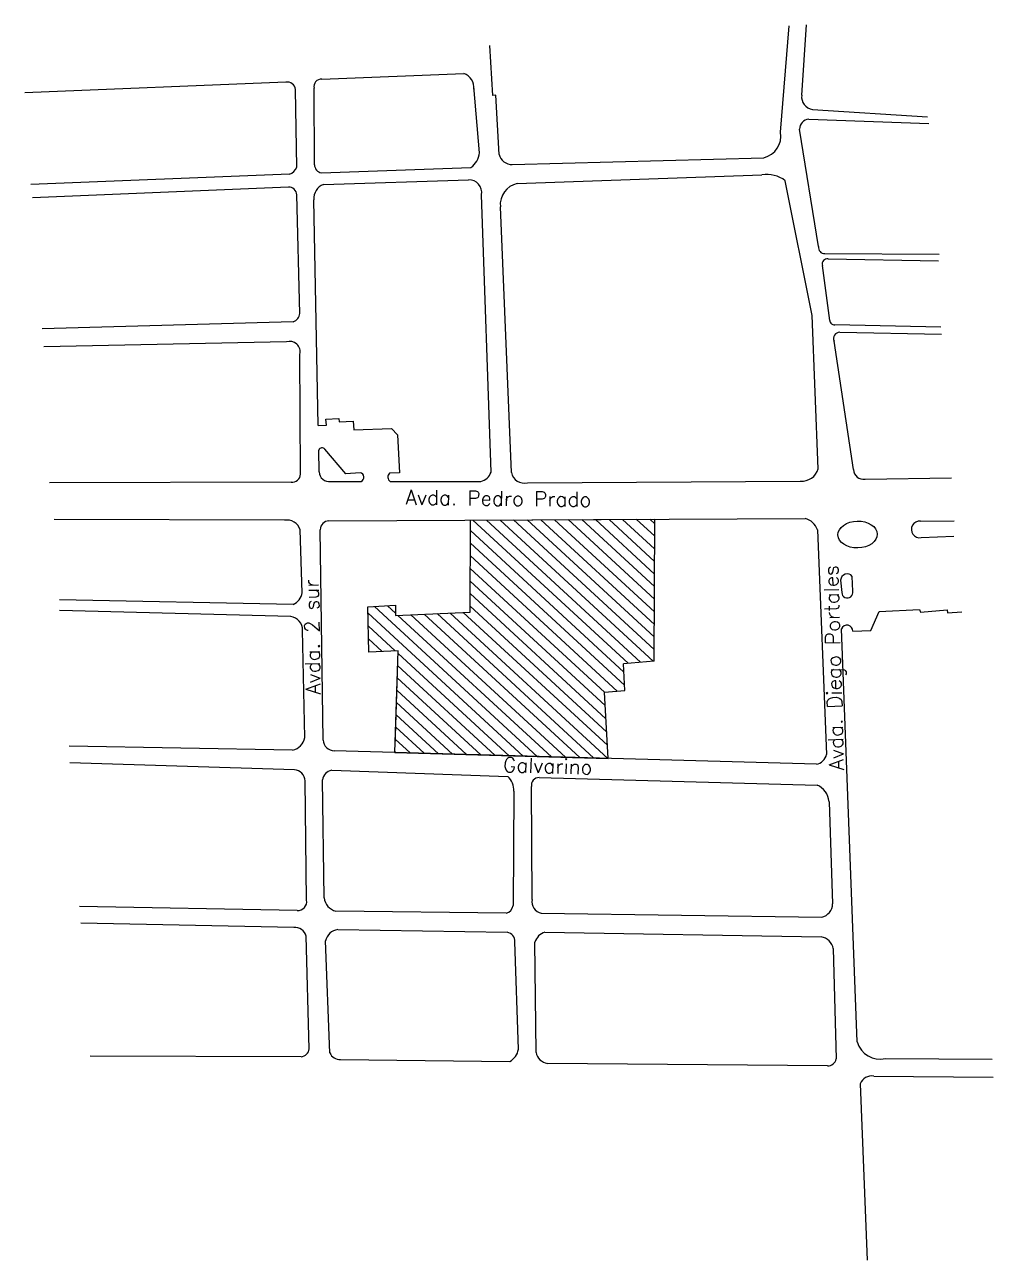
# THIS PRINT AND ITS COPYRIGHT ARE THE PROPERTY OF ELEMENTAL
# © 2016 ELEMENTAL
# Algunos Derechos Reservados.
# Model space of a CAD drawing. Header units: metres. Extents: x -632 to 145, y -170 to 252.
# Drawn here: x -631.8 to -300.9, y -170.2 to 252.2 of the extents above; entities that cross this region are included whole.
import ezdxf

# ---------------------------------------------------------------- set-up
doc = ezdxf.new("R2010")
doc.units = ezdxf.units.M
doc.header["$LTSCALE"] = 5
doc.header["$MEASUREMENT"] = 0
doc.layers.add('U-ANNO-PATT', color=8, linetype='Continuous', lineweight=18)
doc.layers.add('U-ANNO-TEXT', color=3, linetype='Continuous', lineweight=18)
doc.layers.add('U-PROP', color=1, linetype='Continuous')
doc.layers.add('U-STRT', color=4, linetype='Continuous')
doc.styles.add('E-ROMANS', font='romans.shx', dxfattribs={"width": 0.8})

msp = doc.modelspace()

# ---------------------------------------------------------------- hatches: boundary and pattern name
at = {"layer": 'U-ANNO-PATT'}
h = msp.add_hatch(dxfattribs=at)
h.set_pattern_fill('ANSI31', color=256, angle=93.78412494, style=0)
h.set_pattern_definition([(137.3164, (-250.9535, 118.957), (-2.15249, -2.33397), [])])
h.paths.add_polyline_path([(-432.491593, 1.37016), (-433.725971, 24.061221), (-429.690139, 24.399687), (-426.800284, 24.642045), (-427.188603, 33.771937), (-416.723857, 34.649566), (-416.538003, 83.173154), (-479.539229, 82.838889), (-479.596758, 51.369505), (-505.172323, 50.251254), (-505.127311, 53.754668), (-514.571898, 53.212566), (-514.216932, 37.716631), (-504.228355, 38.194475), (-505.36052, 3.402993)])

# ---------------------------------------------------------------- linework, layer by layer
at = {"layer": 'U-PROP'}
for p, q in [((-479.596758, 51.369505), (-479.539229, 82.838889)), ((-479.539229, 82.838889), (-416.538003, 83.173154)), ((-416.723857, 34.649566), (-416.538003, 83.173154)), ((-514.571898, 53.212566), (-505.127311, 53.754668)), ((-514.571898, 53.212566), (-505.187344, 53.751222)), ((-514.216932, 37.716631), (-514.571898, 53.212566)), ((-514.216932, 37.716631), (-514.571898, 53.212566)), ((-505.127311, 53.754668), (-505.172323, 50.251254)), ((-505.172323, 50.251254), (-479.596758, 51.369505)), ((-505.172323, 50.251254), (-479.596758, 51.369505)), ((-505.172323, 50.251254), (-479.596758, 51.369505)), ((-504.228355, 38.194475), (-514.216932, 37.716631)), ((-504.228355, 38.194475), (-514.216932, 37.716631)), ((-505.36052, 3.402993), (-504.228355, 38.194475)), ((-505.294826, 5.421767), (-504.228355, 38.194475)), ((-416.723857, 34.649566), (-427.188603, 33.771937)), ((-426.800284, 24.642045), (-427.188603, 33.771937)), ((-433.725971, 24.061221), (-426.800284, 24.642045)), ((-432.491593, 1.37016), (-433.725971, 24.061221)), ((-505.36052, 3.402993), (-432.491593, 1.37016))]:
    msp.add_line(p, q, dxfattribs=at)
at = {"layer": 'U-STRT'}
for p, q in [((-373.532464, 215.473907), (-370.597546, 251.851919)), ((-366.323316, 228.153724), (-364.725459, 252.240309)), ((-471.83032, 228.090931), (-472.95413, 245.081887)), ((-542.622736, 232.615588), (-631.846988, 228.989526)), ((-530.32506, 233.60474), (-481.825091, 235.520697)), ((-538.879878, 203.567176), (-539.333618, 230.098843)), ((-532.869525, 204.35845), (-532.935707, 230.542788)), ((-476.479087, 208.468022), (-478.373291, 231.163534)), ((-470.893669, 228.152883), (-471.83032, 228.090931)), ((-469.720573, 207.906773), (-470.893669, 228.152883)), ((-363.948911, 219.921659), (-322.941251, 218.4586)), ((-362.631786, 223.243405), (-323.330208, 220.785256)), ((-360.563397, 176.374192), (-367.072201, 216.511688)), ((-530.463127, 201.554253), (-479.345839, 203.414095)), ((-465.230113, 204.438081), (-379.259966, 206.74981)), ((-541.385476, 201.122878), (-629.774391, 197.65379)), ((-529.720884, 197.580464), (-480.190066, 199.220245)), ((-463.541061, 197.89774), (-379.907281, 200.937523)), ((-362.767803, 152.846435), (-371.951759, 198.899353)), ((-541.701091, 196.727662), (-629.14821, 193.038514)), ((-537.875634, 153.534327), (-538.903909, 194.061861)), ((-531.545383, 115.151759), (-533.04082, 192.408659)), ((-472.50545, 99.22644), (-475.719857, 194.113917)), ((-465.498446, 99.106705), (-469.305465, 190.012013)), ((-358.449779, 174.008709), (-319.397306, 173.762513)), ((-356.700305, 151.106936), (-359.246515, 169.96223)), ((-357.282798, 172.165965), (-319.572742, 171.51527)), ((-360.698533, 100.396103), (-362.767803, 152.846435)), ((-540.138425, 150.704899), (-625.867835, 148.294312)), ((-318.728089, 148.786987), (-355.012172, 149.682635)), ((-542.416917, 143.799823), (-625.276341, 142.066988)), ((-348.579494, 100.117564), (-355.291457, 144.051985)), ((-353.310234, 147.079913), (-318.576173, 146.49016)), ((-537.64024, 98.612331), (-537.790754, 139.608653)), ((-531.545383, 115.151759), (-528.759072, 115.272267)), ((-528.900875, 117.416187), (-524.481754, 117.581812)), ((-528.759072, 115.272267), (-528.900875, 117.416187)), ((-524.481754, 117.581812), (-524.406683, 116.446795)), ((-524.406683, 116.446795), (-519.613665, 116.700481)), ((-519.613665, 116.700481), (-519.417644, 113.736826)), ((-519.417644, 113.736826), (-506.534178, 114.145633)), ((-506.534178, 114.145633), (-504.493699, 112.000631)), ((-504.493699, 112.000631), (-503.827747, 99.061549)), ((-531.23907, 99.327064), (-531.383781, 106.803089)), ((-522.159367, 98.735719), (-529.233407, 107.134356)), ((-517.181487, 99.064964), (-522.159367, 98.735719)), ((-503.827747, 99.061549), (-507.171509, 98.903719)), ((-344.673017, 96.855683), (-315.15689, 97.283257)), ((-540.839249, 95.837852), (-623.400289, 95.561503)), ((-527.364728, 96.116765), (-516.851047, 96.11227)), ((-506.925, 96.108027), (-476.014291, 96.094813)), ((-460.08348, 95.602271), (-366.798814, 96.205106)), ((-543.080515, 82.80241), (-621.77356, 83.061102)), ((-527.903477, 82.582283), (-365.134459, 83.445886)), ((-325.747568, 82.490361), (-314.268027, 82.591098)), ((-537.028887, 58.015193), (-537.750796, 79.54238)), ((-529.840325, 7.669563), (-530.898154, 79.5886)), ((-360.92979, 79.528788), (-357.823644, 2.739951)), ((-325.496104, 76.879494), (-314.338034, 77.318171)), ((-348.850343, 58.55811), (-349.036318, 63.628343)), ((-353.014653, 62.327732), (-352.636814, 58.125866)), ((-540.072478, 54.00064), (-619.954849, 55.56388)), ((-540.906382, 49.931542), (-619.916738, 51.964116)), ((-342.714345, 45.097708), (-339.80887, 51.660473)), ((-339.80887, 51.660473), (-326.024094, 52.311131)), ((-326.024094, 52.311131), (-325.682567, 51.330649)), ((-325.682567, 51.330649), (-316.562875, 52.152427)), ((-316.562875, 52.152427), (-316.552468, 51.169476)), ((-316.552468, 51.169476), (-311.662807, 51.547531)), ((-536.160533, 8.500449), (-536.881901, 45.180302)), ((-347.323916, -95.562392), (-352.719925, 45.689155)), ((-348.907085, 44.844764), (-342.714345, 45.097708)), ((-540.289144, 4.213433), (-616.646903, 5.550818)), ((-361.300672, -0.615862), (-526.092712, 3.981361)), ((-539.668108, -2.497063), (-616.486337, -0.073782)), ((-526.937259, -2.666195), (-466.810299, -4.752688)), ((-535.500576, -47.080634), (-536.026329, -6.286097)), ((-529.501541, -46.335122), (-530.084411, -5.934094)), ((-458.452276, -46.875028), (-458.6756, -8.268374)), ((-456.015844, -5.17763), (-361.097379, -7.717851)), ((-464.666271, -9.808237), (-464.929581, -48.936346)), ((-356.968109, -13.407708), (-355.764012, -48.295529)), ((-538.762494, -50.636962), (-613.08607, -49.195715)), ((-539.876299, -56.417951), (-612.6974, -54.909815)), ((-467.342396, -51.567614), (-525.586893, -50.8188)), ((-455.328983, -51.526487), (-359.50632, -52.886379)), ((-524.85624, -57.124035), (-466.965491, -58.042905)), ((-454.097153, -58.031232), (-359.668096, -59.660037)), ((-534.588085, -97.934617), (-535.644574, -59.401096)), ((-527.535952, -99.282195), (-529.013625, -61.039379)), ((-463.161757, -98.076576), (-464.322912, -61.34467)), ((-457.115548, -99.138558), (-457.505673, -61.486232)), ((-355.546967, -63.664919), (-354.54105, -101.351622)), ((-537.395555, -100.609065), (-609.535084, -100.418683)), ((-337.713655, -101.24938), (-301.271604, -101.401529)), ((-523.965231, -101.525391), (-466.125137, -102.237508)), ((-357.496454, -103.73232), (-453.231036, -102.880127)), ((-341.693044, -107.245671), (-300.862365, -107.588839)), ((-346.315121, -109.909362), (-343.991809, -170.210714))]:
    msp.add_line(p, q, dxfattribs=at)
for centre, radius, start, end in [((-542.20786, 229.750151), 2.895315, 6.91710843, 98.23839415), ((-530.554198, 231.156198), 2.45924, 84.65375258, 194.44383), ((-483.376264, 230.745978), 5.020367, 353.43284595, 72.00247854), ((-361.9548, 227.595143), 4.404082, 172.71339785, 261.15756161), ((-363.639391, 216.50282), 3.432822, 95.17310392, 179.8519918), ((-381.120398, 214.213356), 7.691927, 283.9968264, 9.43216147), ((-483.612278, 209.174178), 7.168059, 306.52699076, 354.34637864), ((-465.297383, 208.991945), 4.554361, 193.78450645, 270.84631881), ((-542.704446, 204.981293), 4.077628, 288.8726057, 339.7083618), ((-529.819812, 204.540922), 3.055167, 183.42406393, 257.84445062), ((-480.098075, 194.790946), 4.430255, 351.209657, 91.18978667), ((-378.375769, 190.370075), 10.67785, 53.01397741, 98.24631121), ((-541.618505, 194.013899), 2.715019, 1.01219756, 91.74310135), ((-528.024573, 192.840066), 5.034764, 109.68931694, 184.91545634), ((-462.077304, 190.778014), 7.268637, 101.61766152, 186.04931867), ((-358.561505, 176.035906), 2.030273, 170.4085828, 273.15456618), ((-357.588603, 170.461676), 1.731508, 79.82752059, 196.7649118), ((-540.966841, 153.686942), 3.094973, 285.52537946, 357.17356343), ((-355.289403, 151.066619), 1.411477, 178.36318877, 281.32722315), ((-541.322481, 140.359112), 3.610579, 348.00361316, 107.64505213), ((-353.348381, 144.942736), 2.137518, 88.9774143, 204.62783896), ((-530.203532, 106.286731), 1.288259, 41.14459042, 156.37066403), ((-540.397119, 98.559559), 2.757385, 260.7731327, 1.09661476), ((-527.873761, 99.44546), 3.367391, 182.01490124, 278.69446157), ((-517.532659, 97.530827), 1.573816, 295.66412445, 77.10683445), ((-506.058876, 97.593111), 1.719199, 130.32938787, 239.74860607), ((-476.891487, 100.609229), 4.59885, 280.99611331, 342.50146199), ((-461.098419, 99.969765), 4.483872, 191.09761048, 283.08246496), ((-366.20848, 101.881022), 5.706532, 264.06219622, 344.9172484), ((-345.225596, 100.164075), 3.354221, 180.79451646, 279.48221187), ((-542.23999, 78.18985), 4.688518, 16.7668017, 100.327425), ((-527.84372, 79.527828), 3.055039, 91.12079296, 178.86017714), ((-366.98708, 77.242032), 6.474567, 20.6825937, 73.37310184), ((-326.012517, 79.667418), 2.835349, 84.63818433, 280.49407056), ((-350.798372, 62.28334), 2.216725, 37.35504542, 178.85251697), ((-542.422369, 58.943195), 5.472736, 295.42831209, 350.23728492), ((-350.721817, 58.151355), 1.915167, 180.76259118, 12.26220287), ((-541.637873, 45.231877), 4.756252, 359.37869631, 81.15304816), ((-350.875712, 44.986068), 1.973691, 355.89446509, 159.13118292), ((-541.34745, 9.364172), 5.258338, 281.61078894, 350.54587807), ((-525.998204, 7.825483), 3.845284, 182.32389313, 268.59167003), ((-362.085044, 3.676061), 4.363008, 280.35682331, 347.61052133), ((-540.048185, -6.507009), 4.027919, 3.14398381, 84.58546648), ((-526.317321, -6.412609), 3.79736, 99.39588255, 172.7607581), ((-471.354276, -9.66217), 6.6896, 358.74885058, 47.2141611), ((-456.060267, -7.829207), 2.651949, 89.04017246, 189.53219329), ((-363.81893, -14.036233), 6.879592, 5.24189364, 66.69674006), ((-524.35417, -45.791768), 5.175969, 186.02579831, 256.22187651), ((-538.592944, -47.518372), 3.123196, 266.88803377, 8.05692451), ((-468.173474, -48.383651), 3.29064, 284.62894373, 350.33078933), ((-454.535708, -47.619509), 3.986698, 169.23732206, 258.52265025), ((-360.513637, -48.244521), 4.749899, 282.2437625, 359.38469331), ((-539.591689, -60.507237), 4.099178, 15.65501284, 93.98130076), ((-524.158234, -62.030056), 4.955427, 98.09743592, 168.46786212), ((-467.578556, -61.241954), 3.257263, 358.19291436, 79.15139442), ((-452.604541, -62.912596), 5.104469, 107.00246699, 163.77355298), ((-360.348864, -64.483381), 4.871149, 9.6728527, 81.96632), ((-339.589283, -93.455411), 8.016479, 195.23812891, 283.53100346), ((-537.695378, -97.483551), 3.139862, 275.47948036, 351.74044187), ((-524.252308, -98.018825), 3.518298, 201.04404498, 274.68028281), ((-468.631836, -97.316545), 5.522627, 296.99393238, 352.08978019), ((-452.493671, -98.227349), 4.710844, 191.15290218, 260.99474906), ((-357.433998, -100.785082), 2.9479, 268.78600413, 348.91971351), ((-342.376503, -111.401718), 4.211869, 80.66133235, 159.2481416)]:
    msp.add_arc(centre, radius, start, end, dxfattribs=at)
msp.add_ellipse((-347.225344, 77.93642), major_axis=(6.706897, 0.159565), ratio=0.6841411614, start_param=-1.5707963268, end_param=4.7123889804, dxfattribs=at)

# ---------------------------------------------------------------- texts
at = {"layer": 'U-ANNO-TEXT', "style": 'E-ROMANS'}
for s, rotation, p in [('Avda. Pedro Prado', 359.30834771, (-501.730129, 88.167503)), ('Avda. Diego Portales', 91.60477487, (-351.916847, -2.616067)), ('Avda. 2 sur', 90.97997164, (-530.761829, 23.234089)), ('Galvarino', 358.4174036, (-468.438005, -3.270593))]:
    msp.add_text(s, height=5.022, rotation=rotation, dxfattribs=at).set_placement(p)

doc.saveas('drawing.dxf')
